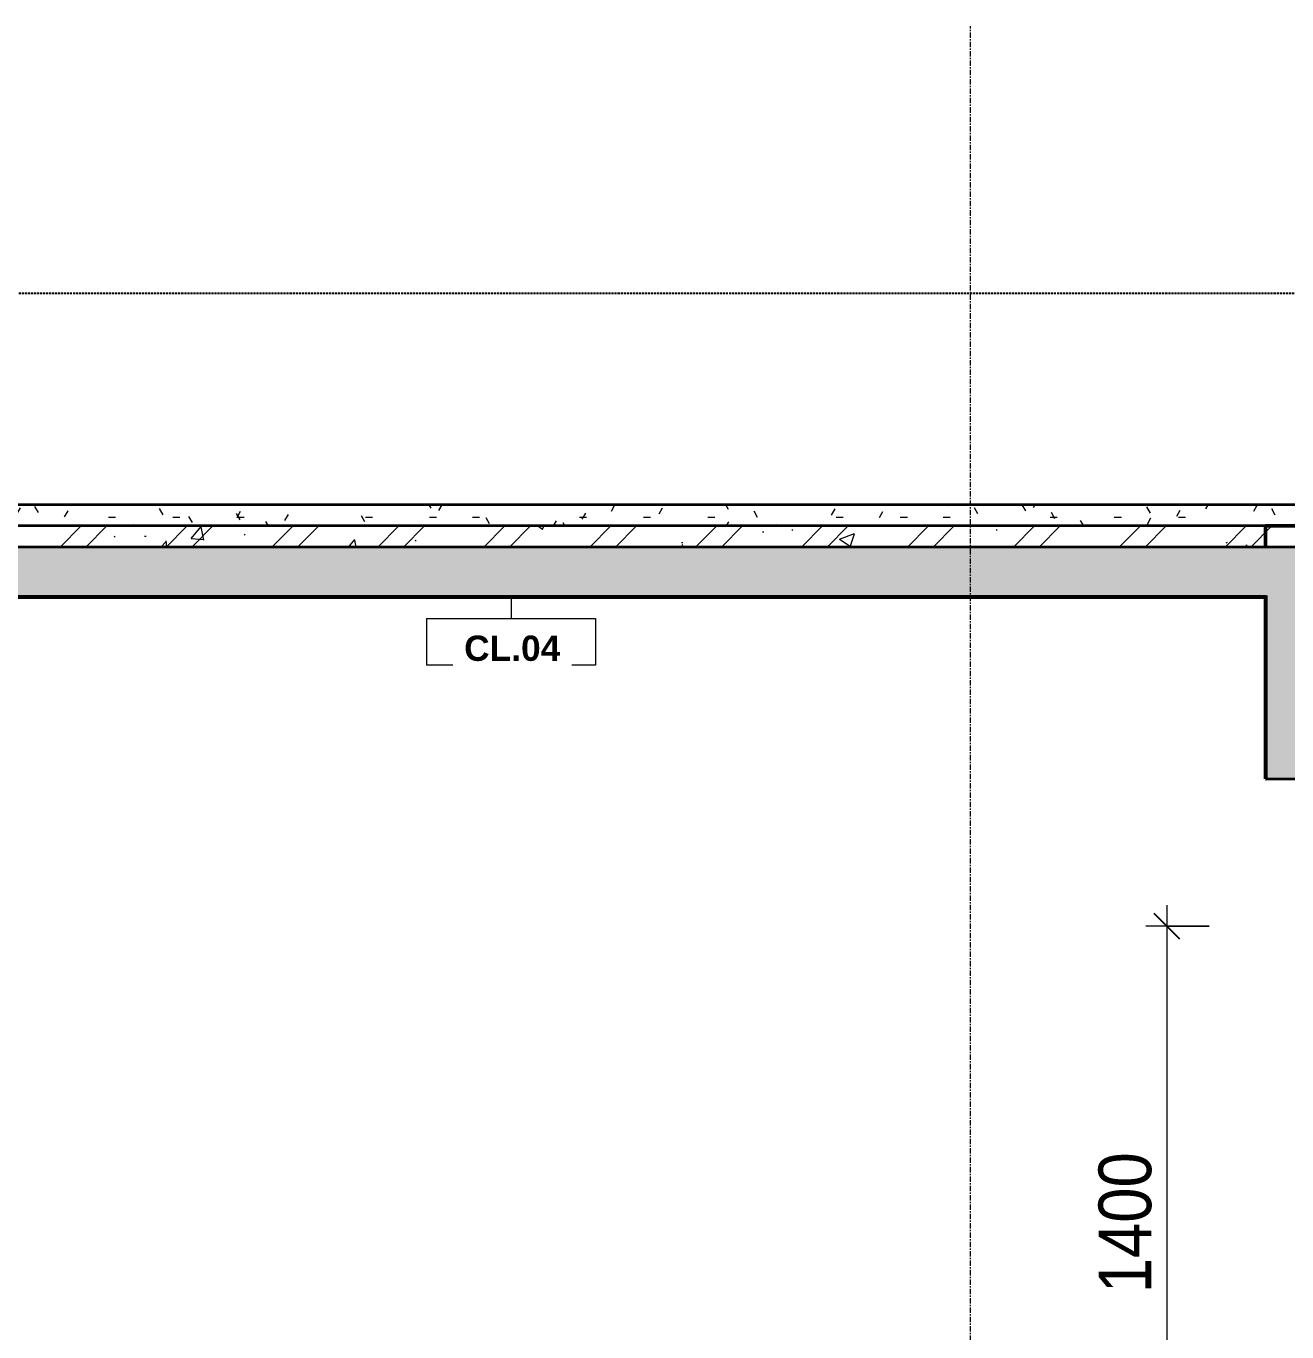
# Model space of a CAD drawing. Header units: millimetres. Extents: x 81424 to 264319, y 405 to 78637.
# Drawn here: x 130816 to 133810, y 3637 to 6736 of the extents above; entities that cross this region are included whole.
import ezdxf

# ---------------------------------------------------------------- set-up
doc = ezdxf.new("R2010")
doc.units = ezdxf.units.MM
for name, pattern in [('Centre', [31.75, 6.35, -4.7625, 15.875, -4.7625]), ('Grid Line', [22.225, 12.7, -3.175, 3.175, -3.175]), ('Hidden', [7.14375, 4.7625, -2.38125]), ('IMPORT-CENTER _2_', [40.64, 25.4, -5.08, 5.08, -5.08])]:
    doc.linetypes.add(name, pattern=pattern)
for name, color, linetype, lineweight in [('0-6', 130, 'Continuous', 5), ('A-ANNO-DIMS', 211, 'Continuous', 9), ('A-ANNO-DIMS-50', 211, 'Continuous', 9), ('A-CLNG-1', 250, 'Continuous', 35), ('A-CLNG-IDEN', 151, 'Continuous', 9), ('A-DETL-GENF', 92, 'Continuous', 18), ('A-DETL-GENF-4', 92, 'Hidden', 25), ('A-DETL-GENF-5', 9, 'Continuous', 18), ('A-DETL-MEDM', 33, 'Continuous', 35), ('A-DETL-THIN', 151, 'Continuous', 18), ('A-FLOR-FNSH-1', 250, 'Continuous', 35), ('A-FLOR-LEVL-2', 51, 'Centre', 9), ('A-FLOR-PATT-1', 253, 'Continuous', 18), ('A-FLOR-PATT-3', 67, 'Continuous', 18), ('G-IMPT', 8, 'Continuous', 18), ('G-IMPT-3', 8, 'IMPORT-CENTER _2_', 18), ('M-EQPM', 50, 'Continuous', 18), ('M-EQPM-2', 50, 'Continuous', 25), ('S-BEAM-1', 71, 'Continuous', 5), ('S-BEAM-3', 90, 'Continuous', 50), ('S-GRID-1', 1, 'Grid Line', 9)]:
    doc.layers.add(name, color=color, linetype=linetype, lineweight=lineweight)
doc.styles.add('Arial_B_3', font='arialbd.ttf', dxfattribs={"height": 60})
doc.styles.add('UTM Avo', font='', dxfattribs={"width": 0.9, "height": 125})
doc.styles.get('UTM Avo').set_extended_font_data('UTM Avo')
doc.dimstyles.new('1_Dim_chi_tiet_2_5', dxfattribs={"dimscale": 304.8, "dimtxt": 124.912619, "dimasz": 0.19685, "dimexe": 0.164042, "dimexo": 0.0625, "dimgap": 0.016404, "dimtad": 1, "dimdec": 0, "dimrnd": 5, "dimzin": 0, "dimdsep": 46, "dimtxsty": 'UTM Avo', "dimblk1": 'OBLIQUE', "dimblk2": 'OBLIQUE', "dimsah": 1, "dimcen": 0.09, "dimdle": 0.164042, "dimazin": 0, "dimtfac": 1, "dimtdec": 4, "dimtix": 1, "dimtmove": 0, "dimatfit": 3, "dimfxl": 0.328084, "dimfxlon": 1, "dimtvp": 1, "dimtolj": 1, "dimtzin": 0, "dimarcsym": 2})
pattern_1 = [(50, (-28703.14, 15375), (364.368, -31.878), [38.1, -419.1]), (355, (-28703.14, 15375), (-70.486, 382.113), [30.48, -335.28]), (100.451, (-28672.78, 15372.34), (293.885, 350.233), [32.38, -356.18]), (46.184, (-28703.14, 15476.6), (542.158, -84.086), [57.15, -628.65]), (96.636, (-28657.96, 15469.6), (474.805, 494.855), [48.57, -534.27]), (351.184, (-28703.14, 15476.6), (474.81, 494.85), [45.72, -502.92]), (21, (-28652.34, 15451.2), (303.2285, -204.5305), [38.1, -419.1]), (326, (-28652.34, 15451.2), (123.604, 368.376), [30.48, -335.28]), (71.451, (-28627.07, 15434.16), (426.834, 163.843), [32.38, -356.18]), (37.5, (-28703.14, 15375), (6.1766, 169.1102), [3.353, -327.863, 3.353, -337.007, -336.55]), (37.5, (-28703.14, 15375), (6.1766, 169.1102), [-671.576, 3.353, -333.197]), (7.5, (-28703.14, 15375), (133.639, 200.3615), [3.353, -190.703, 3.353, -320.243, -128.27]), (7.5, (-28703.14, 15375), (133.639, 200.3615), [-517.652, 3.353, -124.917]), (327.5, (-28816.43, 15375), (271.1818, -11.4584), [3.353, -123.647, 3.353, -392.887, -525.78]), (327.5, (-28816.43, 15375), (271.1818, -11.4584), [-523.24, 3.353, -522.427]), (317.5, (-28867.23, 15375), (296.2585, 50.853), [3.353, -161.747, 3.353, -259.791, -373.38]), (317.5, (-28867.23, 15375), (296.2585, 50.853), [-428.244, 3.353, -370.027]), (45, (-28703.14, 15375), (-125.7236, 125.7236), []), (45, (-28703.14, 15565.5), (-125.7236, 125.7236), [])]

# ---------------------------------------------------------------- blocks, each defined once
blk = doc.blocks.new('NCV_TKTC_KET CAU_rvt-4-TKCS_CĂN HỘ LOẠI 4 - MẶT CẮT 3')
at = {"layer": 'A-FLOR-PATT-1'}
h = blk.add_hatch(dxfattribs=at)
h.set_pattern_fill('FP_10', color=256, style=0, pattern_type=2)
h.set_pattern_definition(pattern_1)
h.paths.add_polyline_path([(-24535.2, 5380), (-24535.2, 5550), (-28537.4, 5550), (-28537.4, 5500), (-24536.9, 5500), (-24536.9, 5380)])
h.paths.add_polyline_path([(-25492.7, 5380), (-24835.2, 5380), (-24835.2, 5385), (-28537.4, 5385), (-28537.4, 5380), (-28452.8, 5380)])
h = blk.add_hatch(dxfattribs=at)
h.set_pattern_fill('FP_10', color=256, style=0, pattern_type=2)
h.set_pattern_definition(pattern_1)
h.paths.add_polyline_path([(-24535.2, 5380), (-24535.2, 5550), (-28537.4, 5550), (-28537.4, 5500), (-24536.9, 5500), (-24536.9, 5380)])
h.paths.add_polyline_path([(-25492.7, 5380), (-24835.2, 5380), (-24835.2, 5385), (-28537.4, 5385), (-28537.4, 5380), (-28452.8, 5380)])
at = {"layer": 'S-BEAM-1'}
blk.add_hatch(color=256, dxfattribs=at).paths.add_polyline_path([(-24836.9, 4950), (-24835.2, 4950), (-24835.2, 5380), (-24836.9, 5380), (-24836.9, 5379)])
at = {"layer": 'A-FLOR-FNSH-1'}
for p, q in [((-24535.2, 5550), (-28537.4, 5550)), ((-28537.4, 5380), (-24835.2, 5380))]:
    blk.add_line(p, q, dxfattribs=at)
at = {"layer": 'S-BEAM-3'}
for p, q in [((-24536.9, 5550), (-24836.9, 5550)), ((-24836.9, 5550), (-24836.9, 5500)), ((-24836.9, 5385), (-24836.9, 4950)), ((-24836.9, 4950), (-24835.2, 4950))]:
    blk.add_line(p, q, dxfattribs=at)
blk = doc.blocks.new('NCV_TKTC_TANG 2_rvt-4-TKCS_CĂN HỘ LOẠI 4 - MẶT CẮT 3')
at = {"layer": 'A-FLOR-PATT-3'}
h = blk.add_hatch(dxfattribs=at)
h.set_pattern_fill('FP_11', color=256, style=0, pattern_type=2)
h.set_pattern_definition([(0, (-28703.143, 15375), (203.2, 50.8), [16.764, -135.636, 16.764, -135.636, -812.8]), (0, (-28703.143, 15375), (203.2, 50.8), [-304.8, 16.764, -288.036, 16.764, -135.636, -355.6]), (0, (-28703.143, 15375), (203.2, 50.8), [-762, 16.764, -84.836, 16.764, -237.236]), (120, (-28626.943, 15400.4), (-145.5941, 150.57636), [16.764, -135.636, 16.764, -135.636, -812.8]), (120, (-28626.943, 15400.4), (-145.5941, 150.57636), [-304.8, 16.764, -288.036, 16.764, -135.636, -355.6]), (120, (-28626.943, 15400.4), (-145.5941, 150.57636), [-762, 16.764, -84.836, 16.764, -237.236]), (240, (-28601.543, 15502), (-57.6059, -201.37636), [16.764, -135.636, 16.764, -135.636, -812.8]), (240, (-28601.543, 15502), (-57.6059, -201.37636), [-304.8, 16.764, -288.036, 16.764, -135.636, -355.6]), (240, (-28601.543, 15502), (-57.6059, -201.37636), [-762, 16.764, -84.836, 16.764, -237.236])])
h.paths.add_polyline_path([(-28536.9, 5550), (-24736.9, 5550), (-24737.4, 5600), (-28536.9, 5600), (-28536.9, 5590)])
at = {"layer": 'A-FLOR-FNSH-1'}
blk.add_line((-24736.9, 5600), (-28536.9, 5600), dxfattribs=at)
blk = doc.blocks.new('NCV_TKTC_TANG 1_rvt-4-TKCS_CĂN HỘ LOẠI 4 - MẶT CẮT 3')
at = {"layer": 'A-CLNG-1'}
blk.add_line((-28536.9, 5380), (-24835.2, 5380), dxfattribs=at)
blk = doc.blocks.new('TKTC_XREF_251221_MB TANG 2-7 - TKTC_XREF_260130_MB TANG 2-5_dwg_$cc-4746808-TKCS_CĂN HỘ LOẠI 4 - MẶT CẮT 3')
at = {"layer": 'G-IMPT-3'}
for p, q in [((-33379.3, 5600), (-33532.3, 5600)), ((-33455.8, 5600), (-33455.8, 5600))]:
    blk.add_line(p, q, dxfattribs=at)
at = {"layer": 'M-EQPM'}
for p, q in [((-33398.9, 5600), (-33512.7, 5600)), ((-33512.7, 5600), (-33455.8, 5600)), ((-33455.8, 5600), (-33509.9, 5600)), ((-33509.9, 5600), (-33401.7, 5600)), ((-33401.7, 5600), (-33455.8, 5600)), ((-33455.8, 5600), (-33398.9, 5600))]:
    blk.add_line(p, q, dxfattribs=at)
blk = doc.blocks.new('TKTC_XREF_251221_MB TANG 2-7 - TKTC_XREF_260130_MB TANG 2-5_dwg_CUM U_DN100-V62-TKCS_CĂN HỘ LOẠI 4 - MẶT CẮT 3')
at = {"layer": 'G-IMPT'}
for p, q in [((-33513.9, 5600), (-33529.2, 5600)), ((-33529.2, 5600), (-33527.3, 5600)), ((-33524.4, 5600), (-33527.3, 5600)), ((-33527.3, 5600), (-33515.8, 5600)), ((-33517.2, 5600), (-33525.8, 5600)), ((-33525.5, 5600), (-33387.9, 5600)), ((-33518.7, 5600), (-33524.4, 5600)), ((-33523.1, 5600), (-33524.1, 5600)), ((-33519, 5600), (-33524.1, 5600)), ((-33519.9, 5600), (-33523.1, 5600)), ((-33519.9, 5600), (-33523.1, 5600)), ((-33519.9, 5600), (-33523.1, 5600)), ((-33519, 5600), (-33519.9, 5600)), ((-33515.8, 5600), (-33518.7, 5600)), ((-33517.5, 5600), (-33395.8, 5600)), ((-33517.5, 5600), (-33513.5, 5600)), ((-33515.8, 5600), (-33513.9, 5600)), ((-33513.5, 5600), (-33399.8, 5600)), ((-33395.8, 5600), (-33399.8, 5600)), ((-33384.2, 5600), (-33399.5, 5600)), ((-33399.5, 5600), (-33397.6, 5600)), ((-33394.7, 5600), (-33397.6, 5600)), ((-33397.6, 5600), (-33386.1, 5600)), ((-33387.5, 5600), (-33396.2, 5600)), ((-33389, 5600), (-33394.7, 5600)), ((-33393.5, 5600), (-33394.4, 5600)), ((-33389.3, 5600), (-33394.4, 5600)), ((-33390.3, 5600), (-33393.5, 5600)), ((-33390.3, 5600), (-33393.5, 5600)), ((-33390.3, 5600), (-33393.5, 5600)), ((-33389.3, 5600), (-33390.3, 5600)), ((-33386.1, 5600), (-33389, 5600)), ((-33386.1, 5600), (-33384.2, 5600))]:
    blk.add_line(p, q, dxfattribs=at)
blk = doc.blocks.new('TKTC_XREF_251221_MB TANG 2-7 - TKTC_XREF_260130_MB TANG 2-5_dwg_THU NUOC - THU NUOC-444531-TKCS_MB TẦNG 1-4746804-TKCS_CĂN HỘ LOẠI 4 - MẶT CẮT 3')
at = {"layer": 'G-IMPT'}
for p, q in [((-23833.5, 5600), (-23983.5, 5600)), ((-23983.5, 5600), (-23833.5, 5600)), ((-23858.5, 5600), (-23958.5, 5600)), ((-23958.5, 5600), (-23858.5, 5600)), ((-23942.6, 5600), (-23948.6, 5600)), ((-23948.6, 5600), (-23942.6, 5600)), ((-23936.2, 5600), (-23930.2, 5600)), ((-23930.2, 5600), (-23936.2, 5600)), ((-23923.8, 5600), (-23917.8, 5600)), ((-23917.8, 5600), (-23923.8, 5600)), ((-23911.8, 5600), (-23905.8, 5600)), ((-23905.8, 5600), (-23911.8, 5600)), ((-23911.8, 5600), (-23905.8, 5600)), ((-23905.8, 5600), (-23911.8, 5600)), ((-23908.5, 5600), (-23908.5, 5600)), ((-23908.5, 5600), (-23908.5, 5600)), ((-23908.5, 5600), (-23908.5, 5600)), ((-23908.5, 5600), (-23908.5, 5600)), ((-23893.3, 5600), (-23899.3, 5600)), ((-23899.3, 5600), (-23893.3, 5600)), ((-23880.9, 5600), (-23886.9, 5600)), ((-23886.9, 5600), (-23880.9, 5600)), ((-23874.5, 5600), (-23868.5, 5600)), ((-23868.5, 5600), (-23874.5, 5600))]:
    blk.add_line(p, q, dxfattribs=at)
blk = doc.blocks.new('TKTC_XREF_251221_MB TANG 2-7 - TKTC_XREF_260130_MB TANG 2-5_dwg_$cc-V67-TKCS_CĂN HỘ LOẠI 4 - MẶT CẮT 3')
at = {"layer": 'G-IMPT-3'}
for p, q in [((-25836.5, 5600), (-25957.6, 5600)), ((-25896.7, 5600), (-25897.3, 5600))]:
    blk.add_line(p, q, dxfattribs=at)
at = {"layer": 'M-EQPM'}
for p, q in [((-25852, 5600), (-25942, 5600)), ((-25942, 5600), (-25897, 5600)), ((-25897.3, 5600), (-25897.3, 5600)), ((-25897, 5600), (-25852, 5600))]:
    blk.add_line(p, q, dxfattribs=at)
blk = doc.blocks.new('TKTC_XREF_251221_MB TANG 2-7 - TKTC_XREF_260130_MB TANG 2-5_dwg_CUM U_DN100-V68-TKCS_CĂN HỘ LOẠI 4 - MẶT CẮT 3')
at = {"layer": 'G-IMPT'}
for p, q in [((-25951, 5600), (-25948.8, 5600)), ((-25949.9, 5600), (-25943.1, 5600)), ((-25840.8, 5600), (-25949.7, 5600)), ((-25949.7, 5600), (-25949.7, 5600)), ((-25948.8, 5600), (-25944.2, 5600)), ((-25948.8, 5600), (-25948.8, 5600)), ((-25948.5, 5600), (-25947.8, 5600)), ((-25947.8, 5600), (-25945.2, 5600)), ((-25947.8, 5600), (-25945.2, 5600)), ((-25947.8, 5600), (-25945.2, 5600)), ((-25945.2, 5600), (-25944.5, 5600)), ((-25944.2, 5600), (-25942, 5600)), ((-25944.2, 5600), (-25944.2, 5600)), ((-25847.1, 5600), (-25943.4, 5600)), ((-25850.3, 5600), (-25940.3, 5600)), ((-25848.4, 5600), (-25846.1, 5600)), ((-25847.3, 5600), (-25840.5, 5600)), ((-25846.1, 5600), (-25841.6, 5600)), ((-25846.1, 5600), (-25846.1, 5600)), ((-25845.9, 5600), (-25845.1, 5600)), ((-25845.1, 5600), (-25842.6, 5600)), ((-25845.1, 5600), (-25842.6, 5600)), ((-25845.1, 5600), (-25842.6, 5600)), ((-25842.6, 5600), (-25841.8, 5600)), ((-25841.6, 5600), (-25839.3, 5600)), ((-25841.6, 5600), (-25841.6, 5600)), ((-25840.7, 5600), (-25840.8, 5600))]:
    blk.add_line(p, q, dxfattribs=at)
at = {"layer": 'G-IMPT', "flags": 128}
for points in [[(-25951.1, 5600), (-25952.6, 5600), (-25952.6, 5600), (-25940.4, 5600), (-25940.4, 5600), (-25942, 5600)], [(-25942, 5600), (-25942, 5600), (-25951.1, 5600), (-25951, 5600)], [(-25948.5, 5600), (-25948.5, 5600), (-25944.5, 5600), (-25944.5, 5600)], [(-25943.3, 5600), (-25943.4, 5600), (-25940.3, 5600)], [(-25847, 5600), (-25847.1, 5600), (-25850.3, 5600)], [(-25848.4, 5600), (-25849.9, 5600), (-25849.9, 5600), (-25837.8, 5600), (-25837.8, 5600), (-25839.3, 5600)], [(-25839.3, 5600), (-25839.3, 5600), (-25848.4, 5600), (-25848.4, 5600)], [(-25845.9, 5600), (-25845.9, 5600), (-25841.8, 5600), (-25841.8, 5600)]]:
    blk.add_lwpolyline(points, dxfattribs=at)
blk = doc.blocks.new('TKTC_XREF_251221_MB TANG 2-7 - TKTC_XREF_260130_MB TANG 2-5_dwg_$cc-V71-TKCS_CĂN HỘ LOẠI 4 - MẶT CẮT 3')
at = {"layer": 'G-IMPT-3'}
for p, q in [((-25789.3, 5600), (-25668.3, 5600)), ((-25728.4, 5600), (-25729.2, 5600))]:
    blk.add_line(p, q, dxfattribs=at)
at = {"layer": 'M-EQPM'}
for p, q in [((-25728.5, 5600), (-25729.1, 5600)), ((-25729.1, 5600), (-25728.8, 5600)), ((-25728.8, 5600), (-25728.5, 5600)), ((-25683.8, 5600), (-25683.8, 5600))]:
    blk.add_line(p, q, dxfattribs=at)
blk = doc.blocks.new('TKTC_XREF_251221_MB TANG 2-7 - TKTC_XREF_260130_MB TANG 2-5_dwg_CUM U_DN100-V72-TKCS_CĂN HỘ LOẠI 4 - MẶT CẮT 3')
at = {"layer": 'G-IMPT'}
for p, q in [((-25727.3, 5600), (-25780.4, 5600)), ((-25780.4, 5600), (-25727.3, 5600)), ((-25727.3, 5600), (-25774.2, 5600)), ((-25774.2, 5600), (-25727.3, 5600)), ((-25727.3, 5600), (-25727.3, 5600)), ((-25675.9, 5600), (-25727.3, 5600)), ((-25675.9, 5600), (-25727.3, 5600)), ((-25675.9, 5600), (-25727.3, 5600)), ((-25675.9, 5600), (-25727.3, 5600)), ((-25674.4, 5600), (-25675.9, 5600)), ((-25675.9, 5600), (-25674.4, 5600)), ((-25674.4, 5600), (-25675.9, 5600)), ((-25675.9, 5600), (-25674.4, 5600)), ((-25670.6, 5600), (-25674.4, 5600)), ((-25674.4, 5600), (-25670.6, 5600)), ((-25674.4, 5600), (-25670.6, 5600)), ((-25674.4, 5600), (-25670.6, 5600)), ((-25670.6, 5600), (-25674.4, 5600)), ((-25674.4, 5600), (-25670.6, 5600)), ((-25674.4, 5600), (-25670.6, 5600)), ((-25674.4, 5600), (-25670.6, 5600)), ((-25670.6, 5600), (-25670.6, 5600)), ((-25670.6, 5600), (-25670.6, 5600)), ((-25669.9, 5600), (-25665.6, 5600)), ((-25665.6, 5600), (-25669.9, 5600)), ((-25669.9, 5600), (-25665.6, 5600)), ((-25665.6, 5600), (-25669.9, 5600)), ((-25664.8, 5600), (-25665.6, 5600)), ((-25665.6, 5600), (-25664.8, 5600)), ((-25664.8, 5600), (-25665.6, 5600)), ((-25665.6, 5600), (-25664.8, 5600))]:
    blk.add_line(p, q, dxfattribs=at)
blk = doc.blocks.new('TKTC_XREF_251221_MB TANG 2-7 - TKTC_XREF_260130_MB TANG 2-5_dwg_$cc-V73-TKCS_CĂN HỘ LOẠI 4 - MẶT CẮT 3')
at = {"layer": 'G-IMPT-3'}
for p, q in [((-26853.6, 5600), (-26732.5, 5600)), ((-26793.5, 5600), (-26792.7, 5600))]:
    blk.add_line(p, q, dxfattribs=at)
at = {"layer": 'M-EQPM'}
for p, q in [((-26793.1, 5600), (-26838.1, 5600)), ((-26838.1, 5600), (-26748.1, 5600)), ((-26748.1, 5600), (-26793.1, 5600)), ((-26792.8, 5600), (-26792.8, 5600))]:
    blk.add_line(p, q, dxfattribs=at)
blk = doc.blocks.new('TKTC_XREF_251221_MB TANG 2-7 - TKTC_XREF_260130_MB TANG 2-5_dwg_CUM U_DN100-V74-TKCS_CĂN HỘ LOẠI 4 - MẶT CẮT 3')
at = {"layer": 'G-IMPT'}
for p, q in [((-26846.3, 5600), (-26848.6, 5600)), ((-26847.6, 5600), (-26738.6, 5600)), ((-26847.2, 5600), (-26847.6, 5600)), ((-26840.6, 5600), (-26847.4, 5600)), ((-26841.8, 5600), (-26846.3, 5600)), ((-26846.3, 5600), (-26846.3, 5600)), ((-26845.3, 5600), (-26846, 5600)), ((-26842.7, 5600), (-26845.3, 5600)), ((-26842.8, 5600), (-26845.3, 5600)), ((-26842.8, 5600), (-26845.3, 5600)), ((-26842, 5600), (-26842.7, 5600)), ((-26839.5, 5600), (-26841.8, 5600)), ((-26841.8, 5600), (-26841.8, 5600)), ((-26841.3, 5600), (-26744.9, 5600)), ((-26838.1, 5600), (-26748.1, 5600)), ((-26743.7, 5600), (-26746, 5600)), ((-26738, 5600), (-26744.8, 5600)), ((-26739.1, 5600), (-26743.7, 5600)), ((-26743.7, 5600), (-26743.7, 5600)), ((-26742.6, 5600), (-26743.4, 5600)), ((-26740.1, 5600), (-26742.7, 5600)), ((-26740.1, 5600), (-26742.6, 5600)), ((-26740.1, 5600), (-26742.6, 5600)), ((-26739.4, 5600), (-26740.1, 5600)), ((-26739.2, 5600), (-26739.1, 5600)), ((-26736.9, 5600), (-26739.1, 5600)), ((-26738.3, 5600), (-26738.6, 5600))]:
    blk.add_line(p, q, dxfattribs=at)
at = {"layer": 'G-IMPT', "flags": 128}
for points in [[(-26839.5, 5600), (-26838, 5600), (-26838, 5600), (-26850.1, 5600), (-26850.1, 5600), (-26848.6, 5600)], [(-26848.6, 5600), (-26848.6, 5600), (-26839.5, 5600), (-26839.5, 5600)], [(-26842, 5600), (-26842, 5600), (-26846, 5600), (-26846.1, 5600)], [(-26840.9, 5600), (-26841.3, 5600), (-26838.1, 5600)], [(-26744.6, 5600), (-26744.9, 5600), (-26748.1, 5600)], [(-26736.9, 5600), (-26735.4, 5600), (-26735.4, 5600), (-26747.5, 5600), (-26747.5, 5600), (-26746, 5600)], [(-26746, 5600), (-26746, 5600), (-26736.9, 5600), (-26736.9, 5600)], [(-26739.4, 5600), (-26739.4, 5600), (-26743.4, 5600), (-26743.4, 5600)]]:
    blk.add_lwpolyline(points, dxfattribs=at)
blk = doc.blocks.new('TKTC_XREF_251221_MB TANG 2-7 - TKTC_XREF_260130_MB TANG 2-5_dwg_$cc-V81-TKCS_CĂN HỘ LOẠI 4 - MẶT CẮT 3')
at = {"layer": 'G-IMPT-3'}
for p, q in [((-26853.6, 5600), (-26732.5, 5600)), ((-26793.5, 5600), (-26792.7, 5600))]:
    blk.add_line(p, q, dxfattribs=at)
at = {"layer": 'M-EQPM'}
for p, q in [((-26793.1, 5600), (-26838.1, 5600)), ((-26838.1, 5600), (-26748.1, 5600)), ((-26748.1, 5600), (-26793.1, 5600)), ((-26792.8, 5600), (-26792.8, 5600))]:
    blk.add_line(p, q, dxfattribs=at)
blk = doc.blocks.new('TKTC_XREF_251221_MB TANG 2-7 - TKTC_XREF_251221_MB TANG 2-7-2039446-TKCS_CĂN HỘ LOẠI 4 - MẶT CẮT 3')
at = {"layer": 'M-EQPM'}
for p, q in [((-26851.5, 5600), (-26851.2, 5600)), ((-26735.6, 5600), (-26851.5, 5600)), ((-26851.2, 5600), (-26735.3, 5600)), ((-26735.3, 5600), (-26735.6, 5600)), ((-25835.1, 5600), (-25954.5, 5600)), ((-25954.5, 5600), (-25835.1, 5600)), ((-25837, 5600), (-25952.7, 5600)), ((-25952.7, 5600), (-25837, 5600)), ((-25675.9, 5600), (-25795.9, 5600)), ((-25795.9, 5600), (-25675.9, 5600)), ((-25675.9, 5600), (-25635.9, 5600)), ((-25635.9, 5600), (-25675.9, 5600)), ((-25360.2, 5600), (-25209.8, 5600)), ((-25209.8, 5600), (-25360.2, 5600)), ((-25235.1, 5600), (-25354.5, 5600)), ((-25354.5, 5600), (-25235.1, 5600)), ((-25235.1, 5600), (-25354.5, 5600)), ((-25354.5, 5600), (-25235.1, 5600)), ((-25237, 5600), (-25352.7, 5600)), ((-25352.7, 5600), (-25237, 5600)), ((-25237, 5600), (-25352.7, 5600)), ((-25352.7, 5600), (-25237, 5600))]:
    blk.add_line(p, q, dxfattribs=at)
at = {"layer": 'M-EQPM-2'}
blk.add_line((-34197.4, 5600), (-23035.2, 5600), dxfattribs=at)
for name, p in [('TKTC_XREF_251221_MB TANG 2-7 - TKTC_XREF_260130_MB TANG 2-5_dwg_$cc-V73-TKCS_CĂN HỘ LOẠI 4 - MẶT CẮT 3', (0, 0)), ('TKTC_XREF_251221_MB TANG 2-7 - TKTC_XREF_260130_MB TANG 2-5_dwg_$cc-V81-TKCS_CĂN HỘ LOẠI 4 - MẶT CẮT 3', (0, 0)), ('TKTC_XREF_251221_MB TANG 2-7 - TKTC_XREF_260130_MB TANG 2-5_dwg_CUM U_DN100-V74-TKCS_CĂN HỘ LOẠI 4 - MẶT CẮT 3', (0, 0)), ('TKTC_XREF_251221_MB TANG 2-7 - TKTC_XREF_260130_MB TANG 2-5_dwg_CUM U_DN100-V74-TKCS_CĂN HỘ LOẠI 4 - MẶT CẮT 3', (0, 0)), ('TKTC_XREF_251221_MB TANG 2-7 - TKTC_XREF_260130_MB TANG 2-5_dwg_THU NUOC - THU NUOC-444531-TKCS_MB TẦNG 1-4746804-TKCS_CĂN HỘ LOẠI 4 - MẶT CẮT 3', (-2028.4, 0)), ('TKTC_XREF_251221_MB TANG 2-7 - TKTC_XREF_260130_MB TANG 2-5_dwg_$cc-V67-TKCS_CĂN HỘ LOẠI 4 - MẶT CẮT 3', (0, 0)), ('TKTC_XREF_251221_MB TANG 2-7 - TKTC_XREF_260130_MB TANG 2-5_dwg_CUM U_DN100-V68-TKCS_CĂN HỘ LOẠI 4 - MẶT CẮT 3', (0, 0)), ('TKTC_XREF_251221_MB TANG 2-7 - TKTC_XREF_260130_MB TANG 2-5_dwg_$cc-V71-TKCS_CĂN HỘ LOẠI 4 - MẶT CẮT 3', (0, 0)), ('TKTC_XREF_251221_MB TANG 2-7 - TKTC_XREF_260130_MB TANG 2-5_dwg_CUM U_DN100-V72-TKCS_CĂN HỘ LOẠI 4 - MẶT CẮT 3', (0, 0)), ('TKTC_XREF_251221_MB TANG 2-7 - TKTC_XREF_260130_MB TANG 2-5_dwg_$cc-4746808-TKCS_CĂN HỘ LOẠI 4 - MẶT CẮT 3', (8174.5, 0)), ('TKTC_XREF_251221_MB TANG 2-7 - TKTC_XREF_260130_MB TANG 2-5_dwg_$cc-V67-TKCS_CĂN HỘ LOẠI 4 - MẶT CẮT 3', (600, 0)), ('TKTC_XREF_251221_MB TANG 2-7 - TKTC_XREF_260130_MB TANG 2-5_dwg_$cc-V67-TKCS_CĂN HỘ LOẠI 4 - MẶT CẮT 3', (600, 0)), ('TKTC_XREF_251221_MB TANG 2-7 - TKTC_XREF_260130_MB TANG 2-5_dwg_CUM U_DN100-V62-TKCS_CĂN HỘ LOẠI 4 - MẶT CẮT 3', (8174.5, 0)), ('TKTC_XREF_251221_MB TANG 2-7 - TKTC_XREF_260130_MB TANG 2-5_dwg_CUM U_DN100-V68-TKCS_CĂN HỘ LOẠI 4 - MẶT CẮT 3', (600, 0)), ('TKTC_XREF_251221_MB TANG 2-7 - TKTC_XREF_260130_MB TANG 2-5_dwg_CUM U_DN100-V68-TKCS_CĂN HỘ LOẠI 4 - MẶT CẮT 3', (600, 0)), ('TKTC_XREF_251221_MB TANG 2-7 - TKTC_XREF_260130_MB TANG 2-5_dwg_THU NUOC - THU NUOC-444531-TKCS_MB TẦNG 1-4746804-TKCS_CĂN HỘ LOẠI 4 - MẶT CẮT 3', (-1178.4, 0)), ('TKTC_XREF_251221_MB TANG 2-7 - TKTC_XREF_260130_MB TANG 2-5_dwg_THU NUOC - THU NUOC-444531-TKCS_MB TẦNG 1-4746804-TKCS_CĂN HỘ LOẠI 4 - MẶT CẮT 3', (-1053.3, 0)), ('TKTC_XREF_251221_MB TANG 2-7 - TKTC_XREF_260130_MB TANG 2-5_dwg_THU NUOC - THU NUOC-444531-TKCS_MB TẦNG 1-4746804-TKCS_CĂN HỘ LOẠI 4 - MẶT CẮT 3', (-1051.7, 0)), ('TKTC_XREF_251221_MB TANG 2-7 - TKTC_XREF_260130_MB TANG 2-5_dwg_THU NUOC - THU NUOC-444531-TKCS_MB TẦNG 1-4746804-TKCS_CĂN HỘ LOẠI 4 - MẶT CẮT 3', (-1051.7, 0))]:
    blk.add_blockref(name, p)
blk = doc.blocks.new('BORDER VIEW - BORDER VIEW-2585575-TKCS_CĂN HỘ LOẠI 4 - MẶT CẮT 3')
at = {"layer": 'A-DETL-GENF-4'}
blk.add_line((-34047.4, 6102.9), (-23185.2, 6102.9), dxfattribs=at)
blk = doc.blocks.new('DIMBLOCK80-TKCS_CĂN HỘ LOẠI 4 - MẶT CẮT 3')
at = {"layer": 'A-ANNO-DIMS-50'}
for p, q in [((133524.7, 4650), (133524.7, 3200)), ((133624.7, 4600), (133474.7, 4600)), ((133524.7, 4600), (133624.7, 4600)), ((133624.7, 3200), (133474.7, 3200)), ((133524.7, 3200), (133624.7, 3200))]:
    blk.add_line(p, q, dxfattribs=at)
at = {"layer": 'A-ANNO-DIMS-50', "lineweight": 25}
for p, q in [((133524.7, 4600), (133494.7, 4630)), ((133524.7, 4600), (133554.7, 4570)), ((133524.7, 3200), (133494.7, 3230)), ((133524.7, 3200), (133554.7, 3170))]:
    blk.add_line(p, q, dxfattribs=at)
at = {"layer": 'A-ANNO-DIMS-50', "color": 0, "insert": (133362.4, 3728.8), "char_height": 125, "width": 410.824, "attachment_point": 1, "rotation": 90, "line_spacing_factor": 1.110334, "style": 'UTM Avo'}
blk.add_mtext('1400', dxfattribs=at)
blk = doc.blocks.new('_Oblique')
at = {"color": 0, "linetype": 'ByBlock', "lineweight": -2}
blk.add_line((-0.5, -0.5), (0.5, 0.5), dxfattribs=at)
blk = doc.blocks.new('M_Ceiling Tag w Height - M_Ceiling Tag-4076437-TKCS_CĂN HỘ LOẠI 4 - MẶT CẮT 3')
at = {"layer": 'A-CLNG-IDEN'}
for p, q in [((-26828.6, 5330.7), (-26828.6, 5219.5)), ((-26828.6, 5330.7), (-26427.5, 5330.7)), ((-26427.5, 5330.7), (-26427.5, 5219.5)), ((-26427.5, 5219.5), (-26828.6, 5219.5))]:
    blk.add_line(p, q, dxfattribs=at)

msp = doc.modelspace()

# ---------------------------------------------------------------- hatches: boundary and pattern name
at = {"layer": 'A-DETL-GENF-5'}
h = msp.add_hatch(dxfattribs=at)
h.set_pattern_fill('FP_10', color=256, style=0, pattern_type=2)
h.set_pattern_definition([(50, (129892.64, 15375), (364.368, -31.878), [38.1, -419.1]), (355, (129892.64, 15375), (-70.486, 382.113), [30.48, -335.28]), (100.451, (129923, 15372.34), (293.885, 350.233), [32.38, -356.18]), (46.184, (129892.64, 15476.6), (542.158, -84.086), [57.15, -628.65]), (96.636, (129937.8, 15469.6), (474.805, 494.855), [48.57, -534.27]), (351.184, (129892.64, 15476.6), (474.81, 494.85), [45.72, -502.92]), (21, (129943.44, 15451.2), (303.2285, -204.5305), [38.1, -419.1]), (326, (129943.44, 15451.2), (123.604, 368.376), [30.48, -335.28]), (71.451, (129968.7, 15434.16), (426.834, 163.843), [32.38, -356.18]), (37.5, (129892.64, 15375), (6.1766, 169.1102), [3.353, -327.863, 3.353, -337.007, -336.55]), (37.5, (129892.64, 15375), (6.1766, 169.1102), [-671.576, 3.353, -333.197]), (7.5, (129892.64, 15375), (133.6389, 200.3615), [3.353, -190.703, 3.353, -320.243, -128.27]), (7.5, (129892.64, 15375), (133.6389, 200.3615), [-517.652, 3.353, -124.917]), (327.5, (129779.36, 15375), (271.1818, -11.4584), [3.353, -123.647, 3.353, -392.887, -525.78]), (327.5, (129779.36, 15375), (271.1818, -11.4584), [-523.24, 3.353, -522.427]), (317.5, (129728.56, 15375), (296.2585, 50.853), [3.353, -161.747, 3.353, -259.791, -373.38]), (317.5, (129728.56, 15375), (296.2585, 50.853), [-428.244, 3.353, -370.027]), (45, (129892.64, 15375), (-125.7236, 125.7236), []), (45, (129892.64, 15565.5), (-125.7236, 125.7236), [])])
h.paths.add_polyline_path([(134056.3, 1560), (134058.8, 1560), (134058.8, 2100), (125058.8, 2100), (125058.5, 2130), (124398.4, 2130), (124398.4, 1960), (125060.5, 1960), (125060.5, 1700), (125660.5, 1700), (125660.5, 1930), (129560.9, 1930), (129560.9, 1750), (129760.9, 1750), (129760.9, 1930), (130058.4, 1930), (130058.4, 1980), (133760.6, 1980), (133760.6, 1560), (134051.9, 1560)])
h.paths.add_polyline_path([(133760.6, 4950), (134058.8, 4950), (134058.8, 5500), (125058.8, 5500), (125058.8, 5530), (124398.4, 5530), (124398.4, 5360), (125060.5, 5360), (125060.5, 5100), (125660.5, 5100), (125660.5, 5330), (129560.9, 5330), (129560.9, 5150), (129760.9, 5150), (129760.9, 5330), (130058.4, 5330), (130058.4, 5385), (133760.6, 5385), (133760.6, 5379.4)])

# ---------------------------------------------------------------- linework, layer by layer
at = {"layer": 'A-CLNG-IDEN'}
msp.add_line((131967.7, 5379.3), (131967.7, 5330.7), dxfattribs=at)
at = {"layer": 'A-DETL-MEDM'}
for p, q in [((134058.8, 5500), (125058.8, 5500)), ((133760.6, 5385), (133760.6, 4950)), ((133760.6, 4950), (134058.8, 4950))]:
    msp.add_line(p, q, dxfattribs=at)
at = {"layer": 'A-DETL-THIN'}
msp.add_line((130058.4, 5385), (133760.6, 5385), dxfattribs=at)
at = {"layer": 'A-FLOR-LEVL-2'}
msp.add_line((124171.1, 5600), (136140, 5600), dxfattribs=at)
at = {"layer": 'S-GRID-1'}
for p, q in [((133058.8, 5486.4), (133058.8, 6736.4)), ((133058.8, 2237.8), (133058.8, 5486.4))]:
    msp.add_line(p, q, dxfattribs=at)

# ---------------------------------------------------------------- block references
at = {"layer": '0-6'}
for name in ['NCV_TKTC_TANG 2_rvt-4-TKCS_CĂN HỘ LOẠI 4 - MẶT CẮT 3', 'NCV_TKTC_KET CAU_rvt-4-TKCS_CĂN HỘ LOẠI 4 - MẶT CẮT 3', 'NCV_TKTC_TANG 1_rvt-4-TKCS_CĂN HỘ LOẠI 4 - MẶT CẮT 3']:
    msp.add_blockref(name, (158595.8, 0), dxfattribs=at)
at = {"layer": 'A-CLNG-IDEN'}
msp.add_blockref('M_Ceiling Tag w Height - M_Ceiling Tag-4076437-TKCS_CĂN HỘ LOẠI 4 - MẶT CẮT 3', (158595.8, 0), dxfattribs=at)
at = {"layer": 'A-DETL-GENF'}
msp.add_blockref('BORDER VIEW - BORDER VIEW-2585575-TKCS_CĂN HỘ LOẠI 4 - MẶT CẮT 3', (158595.8, 0), dxfattribs=at)
at = {"layer": 'M-EQPM'}
msp.add_blockref('TKTC_XREF_251221_MB TANG 2-7 - TKTC_XREF_251221_MB TANG 2-7-2039446-TKCS_CĂN HỘ LOẠI 4 - MẶT CẮT 3', (158595.8, 0), dxfattribs=at)

# ---------------------------------------------------------------- dimensions: what is measured, and where the dimension line sits
at = {"layer": 'A-ANNO-DIMS'}
dim = msp.add_linear_dim(base=(133524.7, 3200), p1=(133624.7, 4600), p2=(133624.7, 3200), angle=90, dimstyle='1_Dim_chi_tiet_2_5', override={"dimpost": '<>', "dimfxl": 1400}, dxfattribs=at)
dim.commit()
dim.dimension.update_dxf_attribs({"geometry": 'DIMBLOCK80-TKCS_CĂN HỘ LOẠI 4 - MẶT CẮT 3', "text_midpoint": (133455.1, 3900)})

# ---------------------------------------------------------------- next in the draw order: texts
at = {"layer": 'A-CLNG-IDEN', "insert": (131970.5, 5259.4), "char_height": 60, "width": 251.5, "attachment_point": 5, "line_spacing_factor": 0.936439, "style": 'Arial_B_3', "bg_fill": 3, "box_fill_scale": 1.25, "bg_fill_color": 256, "bg_fill_true_color": 13158600, "bg_fill_transparency": 0}
msp.add_mtext('\\pt634.9998,1270.0002,1905,2539.9998,3175.0002,3810,4444.9998,5080.0002,5715,6349.9998,6985.0002,7620,8254.9998,8890.0002,9525,10159.9998,10795.0002,11430,12064.9998,12700.0002,13335,13969.9998,14605.0002,15240,15874.9998,16510.0002,17145,17779.9998,18415.0002,19050,19684.9998,20320.0002;CL.04', dxfattribs=at)

doc.saveas('drawing.dxf')
